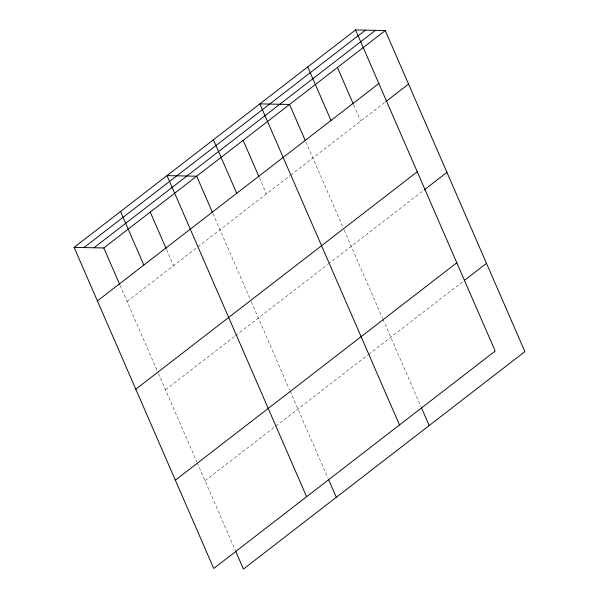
<?xml version="1.0" encoding="UTF-8"?>
<svg xmlns="http://www.w3.org/2000/svg" width="599" height="599" viewBox="0 0 599 599"><rect width="100%" height="100%" fill="white"/><g stroke="black" fill="none" stroke-linecap="round" stroke-linejoin="round"><path stroke-width="0.45" stroke-dasharray="3 2.25" d="M127.1 301.507L197.123 247.409M197.865 246.84L290.006 175.657M290.74 175.088L384.992 102.279M165.489 389.792L234.778 336.264M235.519 335.695L327.66 264.518M328.394 263.949L423.381 190.572M205.045 480.757L275.068 426.66M275.81 426.091L367.951 354.915M368.685 354.346L463.671 280.968M353.68 104.892L360.703 121.043M305.834 141.858L343.789 229.155M344.163 230.009L382.589 318.383M382.963 319.237L420.985 406.691M259.397 177.731L266.42 193.881M212.952 213.603L250.914 300.9M251.288 301.761L289.714 390.129M290.081 390.99L328.11 478.444M166.515 249.476L173.538 265.627M120.077 285.356L158.039 372.653M158.406 373.506L196.831 461.881M197.206 462.735L235.235 550.189"/><path stroke-width="0.9" d="M355.566 29.95L495.186 351.044L213.738 568.466L74.119 247.372L355.566 29.95L385.262 30.534L524.881 351.628L243.434 569.05L235.602 551.05M83.92 247.567L365.368 30.145M94.013 247.761L375.461 30.339M74.119 247.372L103.814 247.956L385.262 30.534M97.405 300.923L378.853 83.501M385.726 101.71L408.548 84.085M135.793 389.215L417.241 171.793M424.122 190.003L446.936 172.37M175.35 480.181L456.797 262.759M464.405 280.399L486.493 263.335M337.417 67.492L353.313 104.046M307.721 66.908L331.007 120.459M305.093 140.159L289.572 104.458L259.876 103.874L399.496 424.968M421.359 407.552L429.191 425.552M243.134 140.331L259.023 176.877M213.439 139.747L236.717 193.297M212.585 212.757L196.697 176.203L167.001 175.619L306.613 496.721M328.484 479.297L336.309 497.297M150.252 212.076L166.148 248.63M120.556 211.499L143.842 265.05M103.814 247.956L119.71 284.503"/></g></svg>
